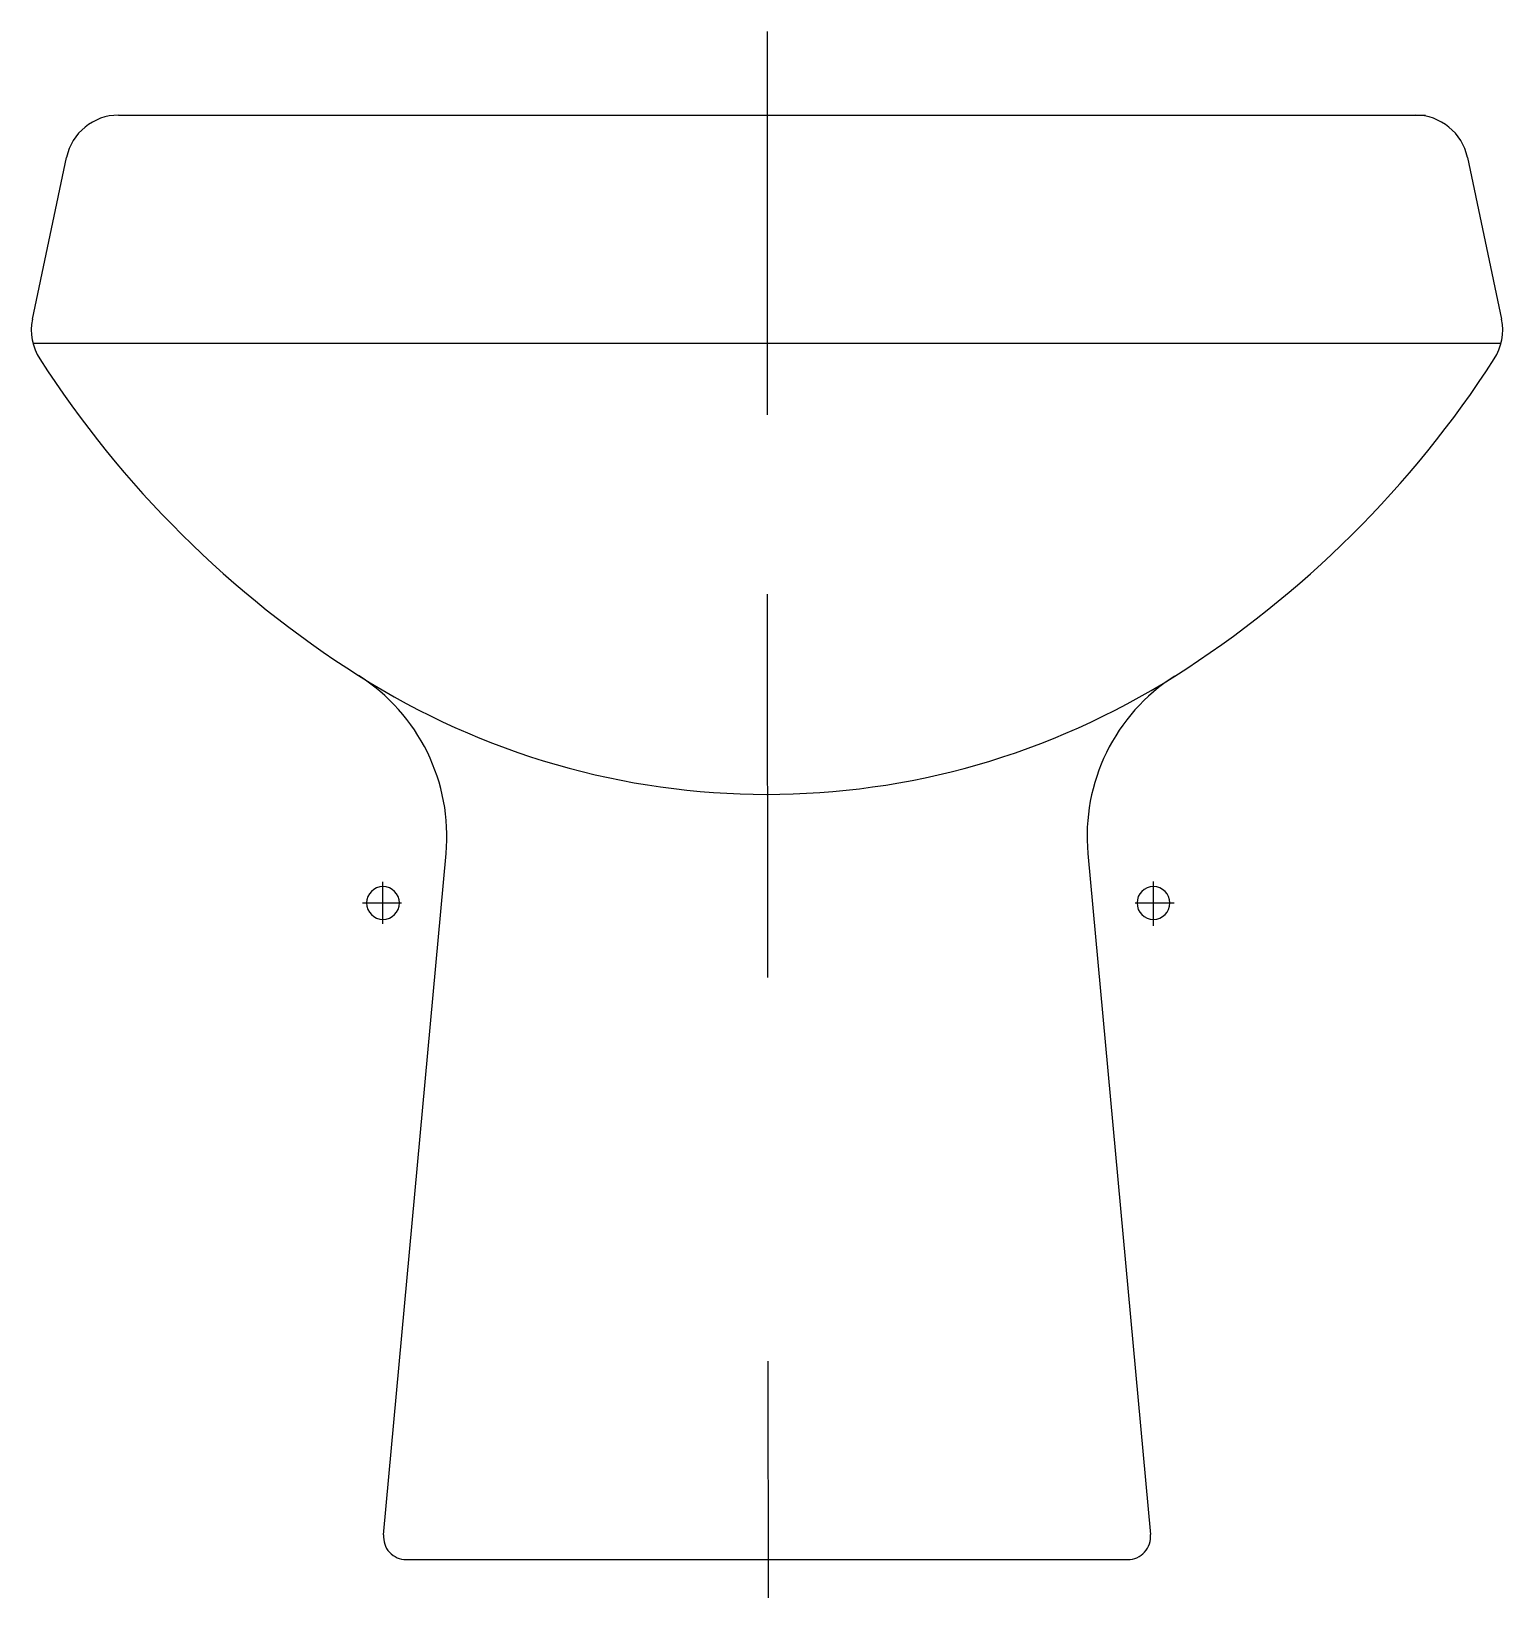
# Model space of a CAD drawing. Extents: x -737.063 to -736.679, y 620.061 to 620.47.
import ezdxf

# ---------------------------------------------------------------- set-up
doc = ezdxf.new("R2010")
doc.units = 0
doc.header["$LTSCALE"] = 0.2
doc.header["$MEASUREMENT"] = 0
doc.linetypes.add('AXES', pattern=[0.54, 0.3, -0.08, 0.08, -0.08])
doc.linetypes.add('CONTINU', pattern=[0])
doc.layers.get('0').update_dxf_attribs({"linetype": 'CONTINUOUS'})
doc.layers.add('DECA_EIXOS', color=5, linetype='AXES')

msp = doc.modelspace()

# ---------------------------------------------------------------- linework, layer by layer
at = {"linetype": 'CONTINU'}
for points in [[(-737.03987, 620.44794, 0.354665), (-737.05344, 620.43692)], [(-736.68804, 620.43692, 0.354667), (-736.70162, 620.44794)], [(-737.06233, 620.39472, 0.197499), (-737.06043, 620.38437)], [(-736.68105, 620.38438, 0.1975), (-736.67915, 620.39472)], [(-737.06043, 620.38437, 0.108785), (-736.97726, 620.30181)], [(-736.76439, 620.3017, 0.108968), (-736.68105, 620.38438)], [(-736.95445, 620.25543, 0.281393), (-736.97726, 620.30181)], [(-736.97726, 620.30181, 0.290307), (-736.76439, 620.3017)], [(-736.76439, 620.3017, 0.281392), (-736.78703, 620.25543)], [(-736.9709, 620.24681, 1), (-736.9709, 620.23825)], [(-736.9709, 620.23825, 1), (-736.9709, 620.24681)], [(-736.76995, 620.24681, 1), (-736.76995, 620.23825)], [(-736.76995, 620.23825, 1), (-736.76995, 620.24681)], [(-736.97074, 620.0778, 0.441273), (-736.96482, 620.07131)], [(-736.77666, 620.07131, 0.444576), (-736.77074, 620.07787)]]:
    msp.add_lwpolyline(points, format="xyb", dxfattribs=at)
for points in [[(-737.03987, 620.44794), (-736.69898, 620.44794)], [(-737.06233, 620.39472), (-737.05344, 620.43692)], [(-736.68804, 620.43692), (-736.67915, 620.39472)], [(-737.06221, 620.38847), (-736.67927, 620.38847)], [(-736.97074, 620.0778), (-736.95445, 620.25543)], [(-736.78703, 620.25543), (-736.77074, 620.07787)], [(-736.96482, 620.07131), (-736.77666, 620.07131)]]:
    msp.add_lwpolyline(points, dxfattribs=at)
at = {"layer": 'DECA_EIXOS'}
for points in [[(-736.87074, 620.4698), (-736.87067, 620.36503)], [(-736.87067, 620.32309), (-736.87045, 620.0614)], [(-736.9709, 620.23706), (-736.9709, 620.24806)], [(-736.76995, 620.23659), (-736.76995, 620.2481)], [(-736.97626, 620.24253), (-736.96609, 620.24253)], [(-736.77475, 620.24253), (-736.76455, 620.24253)]]:
    msp.add_lwpolyline(points, dxfattribs=at)

doc.saveas('drawing.dxf')
